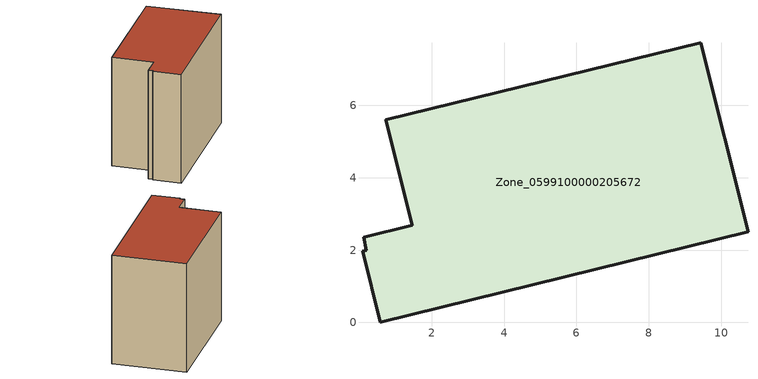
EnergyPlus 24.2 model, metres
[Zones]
Zone_0599100000205672
 floor ground (C_G): 0.19,2 0.12,2.35 1.46,2.69 0.73,5.6 9.44,7.74 10.74,2.51 0.57,0 0.09,1.97 z0
 wall outside (C_F): 0.57,0 10.74,2.51 9.44,7.74 0.73,5.6 1.46,2.69 0.12,2.35 0.19,2 0.09,1.97 0.57,0 z0:8.21
 roof outside (C_R): 0.12,2.35 0.19,2 0.09,1.97 0.57,0 10.74,2.51 9.44,7.74 0.73,5.6 1.46,2.69 z8.21
[BUILDING]
Pand.0599100000205672: North Axis=0; Terrain=City; Loads Convergence Tolerance Value=0.04; Temperature Convergence Tolerance Value=0.4; Solar Distribution=FullExterior; Maximum Number of Warmup Days=25; Minimum Number of Warmup Days=1
[Site:Location]
Rotterdam.The.Hague.AP_ZH_NLD Design_Conditions: Latitude=51.96; Longitude=4.45; Time Zone=1; Elevation=-4.5
[SITE:GROUNDTEMPERATURE:BUILDINGSURFACE]
18, 18, 18, 18, 18, 18, 18, 18, 18, 18, 18, 18
[MATERIAL] Thermal Absorptance=0.9; Solar Absorptance=0.7; Visible Absorptance=0.7
Name | Roughness | Thickness | Conductivity | Density | Specific Heat
G.TI.1975-1991 | MediumSmooth | 0.15 | 0.288461 | 540 | 1210
F.TI.1975-1991 | Rough | 0.3 | 0.230769 | 1920 | 840
R.TI.1975-1991 | MediumRough | 0.2 | 0.153846 | 1500 | 1000
[CONSTRUCTION]
C_G: G.TI.1975-1991
C_F: F.TI.1975-1991
C_R: R.TI.1975-1991
[ZONE]
Zone_0599100000205672: Type=1; Multiplier=1; Ceiling Height=Autocalculate; Volume=Autocalculate; Floor Area=autocalculate; Part of Total Floor Area=Yes
[ZONEINFILTRATION:DESIGNFLOWRATE]
Infil_Zone_0599100000205672: Zone or ZoneList or Space or SpaceList=Zone_0599100000205672; Schedule=AlwaysOn; Design Flow Rate Calculation Method=Flow/Area; Flow Rate per Floor Area=0.003; Constant Term Coefficient=1; Temperature Term Coefficient=0; Velocity Term Coefficient=0; Velocity Squared Term Coefficient=0
[HVACTEMPLATE:ZONE:IDEALLOADSAIRSYSTEM]
Zone_0599100000205672: Maximum Heating Supply Air Temperature=50; Minimum Cooling Supply Air Temperature=13; Maximum Heating Supply Air Humidity Ratio=0.0156; Minimum Cooling Supply Air Humidity Ratio=0.0077; Heating Limit=NoLimit; Cooling Limit=NoLimit; Dehumidification Control Type=ConstantSensibleHeatRatio; Cooling Sensible Heat Ratio=0.7; Dehumidification Setpoint=60; Humidification Control Type=None; Humidification Setpoint=30; Outdoor Air Method=None; Outdoor Air Flow Rate per Person=0.00944; Outdoor Air Flow Rate per Zone Floor Area=0; Outdoor Air Flow Rate per Zone=0; Demand Controlled Ventilation Type=None; Outdoor Air Economizer Type=NoEconomizer; Heat Recovery Type=None; Sensible Heat Recovery Effectiveness=0.7; Latent Heat Recovery Effectiveness=0.65
[ZONECONTROL:THERMOSTAT]
ThermostatControl_Zone_0599100000205672: Zone or ZoneList=Zone_0599100000205672; Control Type Schedule=DualSetpointControlType; Control 1=Thermostat_Zone_0599100000205672; Temperature Difference Between Cutout And Setpoint=0
[THERMOSTATSETPOINT:DUALSETPOINT]
Thermostat_Zone_0599100000205672: Heating Setpoint Temperature Schedule=HeatingSetpoint_Zone_0599100000205672; Cooling Setpoint Temperature Schedule=CoolingSetpoint_Zone_0599100000205672
[SCHEDULE:COMPACT]
HeatingSetpoint_Zone_0599100000205672: Through: 12/31, For: AllDays, Until: 24:00, 21
CoolingSetpoint_Zone_0599100000205672: Through: 12/31, For: AllDays, Until: 24:00, 24
DualSetpointControlType: Through: 12/31, For: AllDays, Until: 24:00, 4
AlwaysOn: Through: 12/31, For: AllDays, Until: 24:00, 1
